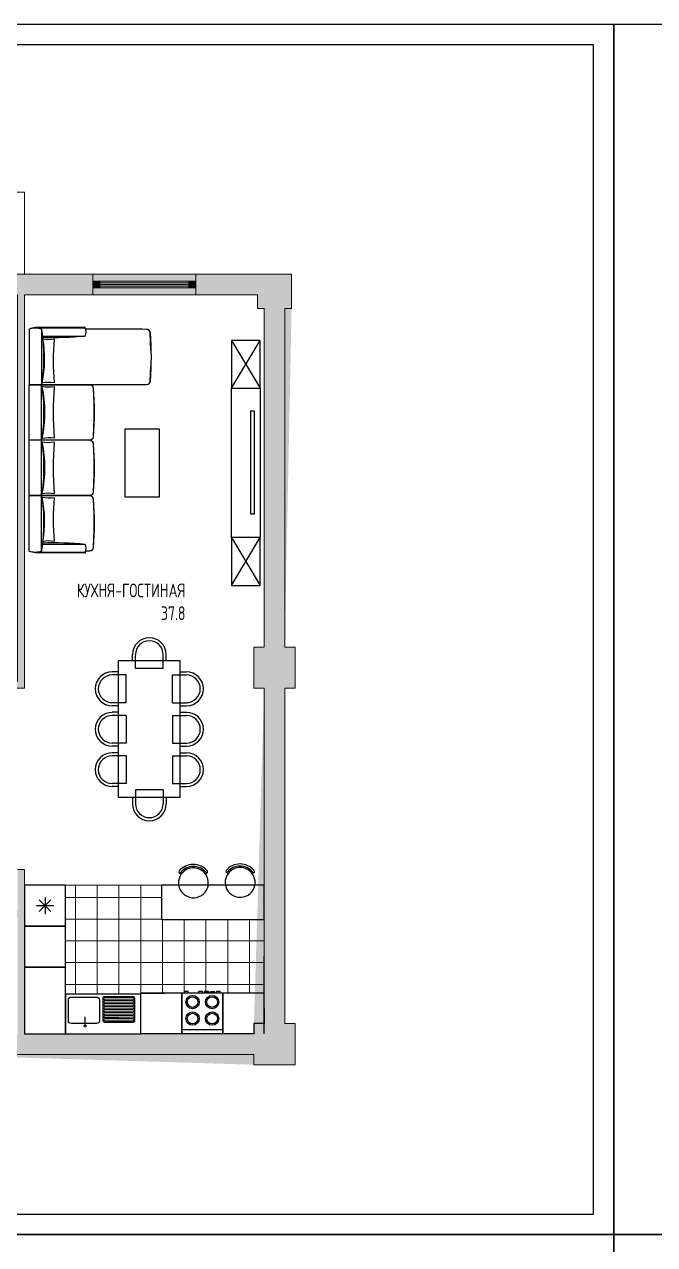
# Model space of a CAD drawing. Header units: millimetres. Extents: x -7516 to 14738, y -3327 to 3625.
# Drawn here: x 3875.4 to 4030, y 3325.3 to 3624.8 of the extents above; entities that cross this region are included whole.
import ezdxf

# ---------------------------------------------------------------- set-up
doc = ezdxf.new("R2010")
doc.units = ezdxf.units.MM
doc.header["$LTSCALE"] = 1.5
for name, color, linetype in [('кафель', 9, 'Continuous'), ('МЕБЕЛЬ ОСНОВ', 7, 'Continuous'), ('Основные тонкие', 7, 'Continuous')]:
    doc.layers.add(name, color=color, linetype=linetype)
for name, color, linetype, lineweight in [('ОКОННЫЕ ПРОЕМЫ', 20, 'Continuous', 30), ('ОКОШКИ', 130, 'Continuous', 30), ('СТЕНЫ', 30, 'Continuous', 30)]:
    doc.layers.add(name, color=color, linetype=linetype, lineweight=lineweight)
doc.styles.add('style1', font='txt.shx', dxfattribs={"width": 0.7, "height": 2.5})

# ---------------------------------------------------------------- blocks, each defined once
blk = doc.blocks.new('прарпр')
for p, q in [((4857.78, 3708.27), (4857.78, 3717.27)), ((4857.78, 3717.27), (4877.73, 3717.27)), ((4859.37, 3717.27), (4859.37, 3718.2)), ((4859.82, 3716.17), (4859.82, 3718.2)), ((4863.87, 3716.17), (4863.87, 3718.2)), ((4864.32, 3717.27), (4864.32, 3718.2)), ((4865.28, 3717.27), (4865.28, 3718.2)), ((4865.73, 3716.17), (4865.73, 3718.2)), ((4869.78, 3716.17), (4869.78, 3718.2)), ((4870.23, 3717.27), (4870.23, 3718.2)), ((4871.18, 3717.27), (4871.18, 3718.2)), ((4871.63, 3716.17), (4871.63, 3718.2)), ((4875.68, 3716.17), (4875.68, 3718.2)), ((4876.13, 3717.27), (4876.13, 3718.2)), ((4877.73, 3708.27), (4877.73, 3717.27)), ((4857.78, 3715.25), (4856.86, 3715.25)), ((4863.87, 3716.17), (4859.82, 3716.17)), ((4869.78, 3716.17), (4865.73, 3716.17)), ((4871.63, 3716.17), (4875.68, 3716.17)), ((4877.73, 3715.25), (4878.65, 3715.25)), ((4858.88, 3714.8), (4856.86, 3714.8)), ((4858.88, 3710.75), (4858.88, 3714.8)), ((4876.63, 3714.8), (4878.65, 3714.8)), ((4876.63, 3710.75), (4876.63, 3714.8)), ((4858.88, 3710.75), (4856.86, 3710.75)), ((4857.78, 3710.3), (4856.86, 3710.3)), ((4876.63, 3710.75), (4878.65, 3710.75)), ((4877.73, 3710.3), (4878.65, 3710.3)), ((4857.78, 3708.27), (4877.73, 3708.27)), ((4859.37, 3708.27), (4859.37, 3707.35)), ((4859.82, 3709.37), (4859.82, 3707.35)), ((4863.87, 3709.37), (4859.82, 3709.37)), ((4863.87, 3709.37), (4863.87, 3707.35)), ((4864.32, 3708.27), (4864.32, 3707.35)), ((4865.28, 3708.27), (4865.28, 3707.35)), ((4865.73, 3709.37), (4865.73, 3707.35)), ((4869.78, 3709.37), (4865.73, 3709.37)), ((4869.78, 3709.37), (4869.78, 3707.35)), ((4870.23, 3708.27), (4870.23, 3707.35)), ((4871.18, 3708.27), (4871.18, 3707.35)), ((4871.63, 3709.37), (4871.63, 3707.35)), ((4871.63, 3709.37), (4875.68, 3709.37)), ((4875.68, 3709.37), (4875.68, 3707.35)), ((4876.13, 3708.27), (4876.13, 3707.35))]:
    blk.add_line(p, q)
for centre, radius, start, end in [((4861.85, 3718.2), 2.47, 0, 180), ((4867.75, 3718.2), 2.47, 0, 180), ((4873.66, 3718.2), 2.47, 0, 180), ((4861.85, 3718.2), 2.02, 0, 180), ((4867.75, 3718.2), 2.02, 0, 180), ((4873.66, 3718.2), 2.02, 0, 180), ((4856.86, 3712.77), 2.47, 90, 270), ((4878.65, 3712.77), 2.47, 270, 90), ((4856.86, 3712.77), 2.02, 90, 270), ((4878.65, 3712.77), 2.02, 270, 90), ((4861.85, 3707.35), 2.47, 180, 0), ((4861.85, 3707.35), 2.02, 180, 0), ((4867.75, 3707.35), 2.47, 180, 0), ((4867.75, 3707.35), 2.02, 180, 0), ((4873.66, 3707.35), 2.47, 180, 0), ((4873.66, 3707.35), 2.02, 180, 0)]:
    blk.add_arc(centre, radius, start, end)
blk = doc.blocks.new('ш')
for p, q in [((4924.71, 3693.36), (4924.86, 3694.03)), ((4924.86, 3694.03), (4924.95, 3694.27)), ((4924.95, 3694.27), (4933.07, 3694.27)), ((4924.95, 3694.27), (4933.07, 3694.27)), ((4933.07, 3694.27), (4933.07, 3686.03)), ((4933.07, 3686.03), (4933.07, 3694.27)), ((4941.17, 3694.27), (4933.07, 3694.27)), ((4941.17, 3694.27), (4933.07, 3694.27)), ((4933.07, 3694.27), (4933.07, 3686.03)), ((4933.07, 3686.03), (4933.07, 3694.27)), ((4949.27, 3694.27), (4941.17, 3694.27)), ((4949.27, 3694.27), (4941.17, 3694.27)), ((4941.17, 3685.41), (4941.17, 3694.27)), ((4957.39, 3694.27), (4949.27, 3694.27)), ((4957.39, 3694.27), (4949.27, 3694.27)), ((4949.27, 3694.27), (4949.27, 3686.03)), ((4949.27, 3685.41), (4949.27, 3694.27)), ((4949.27, 3685.39), (4949.27, 3694.27)), ((4949.27, 3686.03), (4949.27, 3694.27)), ((4957.48, 3694.03), (4957.39, 3694.27)), ((4957.63, 3693.36), (4957.48, 3694.03)), ((4924.67, 3686.1), (4924.69, 3693.06)), ((4924.69, 3693.06), (4924.71, 3693.36)), ((4924.77, 3686.1), (4924.77, 3693.44)), ((4924.77, 3693.3), (4924.77, 3686.1)), ((4924.95, 3692.47), (4933.07, 3692.47)), ((4925.97, 3692.33), (4925.97, 3686.1)), ((4941.17, 3692.47), (4933.07, 3692.47)), ((4949.27, 3692.47), (4941.17, 3692.47)), ((4957.39, 3692.47), (4949.27, 3692.47)), ((4956.37, 3692.33), (4956.37, 3686.1)), ((4957.57, 3686.1), (4957.57, 3693.44)), ((4957.57, 3693.3), (4957.57, 3686.1)), ((4957.65, 3693.06), (4957.63, 3693.36)), ((4957.67, 3686.1), (4957.65, 3693.06)), ((4924.77, 3686.1), (4924.67, 3686.1)), ((4924.77, 3686.1), (4924.67, 3686.1)), ((4924.97, 3686.03), (4924.77, 3686.1)), ((4924.97, 3677.71), (4924.97, 3686.03)), ((4933.07, 3686.03), (4933.07, 3685.41)), ((4933.07, 3685.41), (4933.07, 3686.03)), ((4933.07, 3686.03), (4933.07, 3685.41)), ((4933.07, 3677.09), (4933.07, 3686.03)), ((4933.07, 3685.41), (4933.11, 3685.22)), ((4933.11, 3685.22), (4933.22, 3685.05)), ((4933.22, 3685.05), (4933.54, 3684.91)), ((4940.67, 3684.91), (4940.86, 3684.95)), ((4941.21, 3685.22), (4941.32, 3685.05)), ((4941.32, 3685.05), (4941.64, 3684.91)), ((4948.77, 3684.91), (4948.96, 3684.95)), ((4948.96, 3684.95), (4949.18, 3685.12)), ((4949.18, 3685.12), (4949.23, 3685.22)), ((4949.27, 3686.03), (4949.27, 3685.41)), ((4949.27, 3685.41), (4949.27, 3686.03)), ((4949.27, 3685.41), (4949.31, 3685.22)), ((4949.31, 3685.22), (4949.42, 3685.05)), ((4949.42, 3685.05), (4949.74, 3684.91)), ((4956.87, 3684.91), (4957.06, 3684.95)), ((4957.06, 3684.95), (4957.28, 3685.12)), ((4957.28, 3685.12), (4957.33, 3685.22)), ((4957.33, 3685.22), (4957.37, 3686.03)), ((4957.37, 3686.03), (4957.57, 3686.1)), ((4957.37, 3685.41), (4957.37, 3686.03)), ((4957.57, 3686.1), (4957.67, 3686.1)), ((4957.57, 3686.1), (4957.67, 3686.1)), ((4933.54, 3684.91), (4935.76, 3684.8)), ((4935.76, 3684.8), (4938.06, 3684.79)), ((4938.06, 3684.79), (4940.67, 3684.91)), ((4941.64, 3684.91), (4943.86, 3684.8)), ((4943.86, 3684.8), (4946.16, 3684.79)), ((4946.16, 3684.79), (4948.77, 3684.91)), ((4949.74, 3684.91), (4951.96, 3684.8)), ((4951.96, 3684.8), (4954.26, 3684.79)), ((4954.26, 3684.79), (4956.87, 3684.91)), ((4925.01, 3676.89), (4924.97, 3677.71)), ((4925.06, 3676.8), (4925.01, 3676.89)), ((4925.28, 3676.62), (4925.06, 3676.8)), ((4925.47, 3676.59), (4925.28, 3676.62)), ((4928.07, 3676.47), (4925.47, 3676.59)), ((4932.6, 3676.59), (4930.38, 3676.48)), ((4932.92, 3676.73), (4932.6, 3676.59))]:
    blk.add_line(p, q)
for centre, radius, start, end in [((4927.1, 3693.37), 2.33, 157.2054, 202.7184), ((4955.24, 3693.37), 2.33, 337.285, 22.7956), ((4929.02, 3718), 25.86, 260.9427, 279.0132), ((4886.5, 3690.45), 39.71, 353.7064, 2.6748), ((4929.24, 3708.67), 16.63, 260.0649, 282.2779), ((4922.7, 3691.36), 3.79, 347.7289, 14.0422), ((4938.36, 3691.39), 5.67, 169.5902, 188.4273), ((4937.12, 3718), 25.86, 260.9873, 279.0132), ((4937.12, 3709.26), 17.26, 257.4146, 282.5853), ((4927.78, 3691.39), 5.67, 351.5745, 10.4099), ((4946.46, 3691.39), 5.67, 169.59, 188.4264), ((4945.22, 3718), 25.86, 260.9873, 279.0132), ((4945.22, 3709.26), 17.26, 257.4146, 282.5853), ((4935.88, 3691.39), 5.67, 351.5745, 10.4099), ((4954.56, 3691.39), 5.67, 169.59, 188.4264), ((4953.32, 3718), 25.86, 260.9876, 279.0581), ((4953.1, 3708.67), 16.63, 257.7231, 279.9357), ((4943.98, 3691.39), 5.67, 351.5747, 10.4107), ((4959.64, 3691.36), 3.79, 165.9573, 192.2721), ((4995.84, 3690.45), 39.71, 177.326, 186.2944), ((4929.58, 3655.68), 35.02, 84.7965, 95.2047), ((4937.12, 3639.64), 51.06, 85.8129, 94.1883), ((4945.22, 3639.64), 51.06, 85.8129, 94.1883), ((4952.76, 3655.68), 35.02, 84.7963, 95.2047), ((4925.37, 3687.5), 1.52, 246.7811, 293.2232), ((4933.57, 3685.41), 0.5, 180.0005, 270.0119), ((4940.67, 3685.41), 0.5, 270.0005, 0.0119), ((4941.67, 3685.41), 0.5, 180.0005, 270.0119), ((4948.77, 3685.41), 0.5, 270.0005, 0.0119), ((4949.77, 3685.41), 0.5, 180.0005, 269.989), ((4956.97, 3687.5), 1.52, 246.7811, 293.2198), ((4956.87, 3685.41), 0.5, 270.0005, 0.0119), ((4937.12, 3733.46), 48.68, 265.8174, 274.1837), ((4945.22, 3733.46), 48.68, 265.8174, 274.1837), ((4953.32, 3733.46), 48.68, 265.8175, 274.1837), ((4925.47, 3677.09), 0.5, 180.0005, 270.0119), ((4929.02, 3725.14), 48.68, 265.8173, 274.1837), ((4932.57, 3677.09), 0.5, 270.0005, 0.0005)]:
    blk.add_arc(centre, radius, start, end)

msp = doc.modelspace()

# ---------------------------------------------------------------- hatches: boundary and pattern name
at = {"layer": 'кафель', "lineweight": 0, "ltscale": 1.5, "true_color": 0x939598}
h = msp.add_hatch(dxfattribs=at)
h.set_pattern_fill('ANSI37', color=252, scale=1.68, angle=45)
h.set_pattern_definition([(90, (-4742.482, -2686.2717), (-5.334, 0), []), (180, (-4742.482, -2686.2717), (-4e-16, -5.334), [])])
h.paths.add_polyline_path([(3909.03, 3413.5), (3885.51, 3413.5), (3885.51, 3386.73), (3903.94, 3386.86), (3903.94, 3387.07), (3914.02, 3387.07), (3914.62, 3387.07), (3914.62, 3387.44), (3915.57, 3387.44), (3915.57, 3387.07), (3918.15, 3387.07), (3918.15, 3387.44), (3919.09, 3387.44), (3919.09, 3387.07), (3919.61, 3387.07), (3919.61, 3387.44), (3920.55, 3387.44), (3920.55, 3387.07), (3921.07, 3387.07), (3921.07, 3387.44), (3922.01, 3387.44), (3922.01, 3387.07), (3922.53, 3387.07), (3922.53, 3387.44), (3923.47, 3387.44), (3923.47, 3387.07), (3924.1, 3387.07), (3934.18, 3387.07), (3934.23, 3405.1), (3909.03, 3405.1)])
at = {"layer": 'МЕБЕЛЬ ОСНОВ', "ltscale": 1.5, "true_color": 0x636466}
h = msp.add_hatch(color=251, dxfattribs=at)
h.dxf.hatch_style = 1
h.paths.add_polyline_path([(3893.91, 3561.79), (3892.23, 3561.79), (3892.23, 3560.11), (3893.91, 3560.11)])
h = msp.add_hatch(color=251, dxfattribs=at)
h.dxf.hatch_style = 1
h.paths.add_polyline_path([(3917.43, 3561.79), (3915.75, 3561.79), (3915.75, 3560.11), (3917.43, 3560.11)])
at = {"layer": 'ОКОННЫЕ ПРОЕМЫ', "lineweight": 20, "ltscale": 1.5, "true_color": 0x939598}
h = msp.add_hatch(color=252, dxfattribs=at)
h.dxf.hatch_style = 1
h.paths.add_polyline_path([(3813.27, 3376.99), (3813.27, 3407.23), (3837.63, 3407.23), (3837.63, 3405.55), (3814.95, 3405.55), (3814.95, 3376.99), (3839.31, 3376.99), (3839.31, 3379.51), (3849.39, 3379.51), (3849.39, 3376.99), (3873.75, 3376.98), (3873.75, 3405.55), (3851.07, 3405.55), (3851.07, 3407.23), (3873.75, 3407.23), (3873.75, 3417.32), (3875.43, 3417.32), (3875.43, 3376.99), (3931.71, 3376.99), (3931.71, 3379.51), (3934.23, 3461.83), (3931.71, 3461.83), (3931.71, 3471.91), (3934.23, 3471.91), (3934.23, 3555.07), (3932.55, 3555.07), (3932.55, 3558.43), (3917.43, 3558.43), (3917.43, 3563.47), (3940.95, 3563.47), (3940.95, 3555.07), (3939.27, 3471.91), (3941.79, 3471.91), (3941.79, 3461.83), (3939.27, 3461.83), (3939.27, 3379.51), (3941.79, 3379.51), (3941.79, 3369.43), (3931.71, 3369.43), (3849.39, 3371.95), (3849.39, 3369.43), (3839.31, 3369.43), (3839.31, 3371.95), (3756.99, 3371.95), (3756.99, 3369.43), (3746.91, 3369.43), (3746.91, 3379.51), (3749.43, 3379.51), (3749.43, 3392.95), (3754.47, 3392.95), (3754.47, 3379.51), (3756.99, 3379.51), (3756.99, 3376.99)])
h.paths.add_polyline_path([(3754.47, 3432.43), (3813.27, 3432.43), (3813.27, 3435.79), (3814.95, 3435.79), (3814.95, 3430.75), (3754.47, 3430.75), (3754.47, 3408.24), (3749.43, 3408.24), (3749.43, 3571.03), (3754.47, 3571.03), (3754.47, 3563.47), (3771.27, 3563.47), (3771.27, 3558.43), (3754.47, 3558.43)])
h.paths.add_polyline_path([(3836.79, 3563.47), (3836.79, 3558.43), (3840.15, 3558.43), (3840.15, 3555.07), (3848.55, 3555.07), (3848.55, 3558.43), (3855.27, 3558.43), (3855.27, 3563.47)], flags=16)
h.paths.add_polyline_path([(3814.95, 3558.43), (3814.95, 3463.51), (3839.31, 3463.51), (3839.31, 3471.91), (3849.39, 3471.91), (3849.39, 3463.51), (3856.95, 3463.51), (3856.95, 3461.83), (3814.95, 3461.83), (3814.95, 3449.23), (3813.27, 3449.23), (3813.27, 3558.43), (3796.47, 3558.43), (3771.27, 3558.43), (3771.27, 3563.47), (3796.47, 3563.47), (3816.63, 3563.47), (3836.79, 3563.47), (3836.79, 3558.43)], flags=17)
h.paths.add_polyline_path([(3875.43, 3558.43), (3875.43, 3461.83), (3870.39, 3461.83), (3870.39, 3463.51), (3873.75, 3463.51), (3873.75, 3558.43), (3868.71, 3558.43), (3868.71, 3563.47), (3892.23, 3563.47), (3917.43, 3563.47), (3917.43, 3558.43), (3892.23, 3558.43)], flags=17)

# ---------------------------------------------------------------- linework, layer by layer
at = {"color": 252, "lineweight": 0, "true_color": 0x939598}
for p, q in [((3893.91, 3561.79), (3915.75, 3561.79)), ((3893.91, 3561.37), (3915.75, 3561.37)), ((3893.91, 3560.94), (3915.75, 3560.94)), ((3893.91, 3560.52), (3915.75, 3560.52)), ((3893.91, 3560.11), (3915.75, 3560.11))]:
    msp.add_line(p, q, dxfattribs=at)
for p, q in [((3913.4, 3416.57), (3913.87, 3416.22)), ((3913.91, 3416.81), (3914.19, 3416.61)), ((3919.78, 3416.81), (3919.45, 3416.58)), ((3920.36, 3416.61), (3919.82, 3416.22)), ((3924.87, 3416.67), (3925.33, 3416.32)), ((3925.38, 3416.91), (3925.66, 3416.71)), ((3931.25, 3416.91), (3930.92, 3416.68)), ((3931.83, 3416.71), (3931.29, 3416.32)), ((3882.54, 3408.46), (3878.39, 3408.46)), ((3879, 3407), (3881.93, 3409.93)), ((3879, 3409.93), (3881.93, 3407)), ((3880.47, 3410.54), (3880.47, 3406.39))]:
    msp.add_line(p, q)
at = {"ltscale": 0.6}
for p, q in [((3889.91, 3378.97), (3890.75, 3378.97)), ((3890.33, 3378.62), (3890.33, 3381.19))]:
    msp.add_line(p, q, dxfattribs=at)
at = {"color": 18, "true_color": 0x000000}
for points in [[(3599.48, 3327.78), (4019.98, 3327.78), (4019.98, 3624.78), (3599.48, 3624.78)], [(4019.98, 3327.78), (4440.48, 3327.78), (4440.48, 3624.78), (4019.98, 3624.78)], [(3599.48, 3030.78), (4019.98, 3030.78), (4019.98, 3327.78), (3599.48, 3327.78)], [(4019.98, 3030.78), (4440.48, 3030.78), (4440.48, 3327.78), (4019.98, 3327.78)]]:
    msp.add_lwpolyline(points, close=True, dxfattribs=at)
at = {"color": 252, "lineweight": 0, "true_color": 0x939598}
for points in [[(3893.91, 3560.11), (3892.23, 3560.11), (3892.23, 3561.79), (3893.91, 3561.79)], [(3917.43, 3560.11), (3915.75, 3560.11), (3915.75, 3561.79), (3917.43, 3561.79)]]:
    msp.add_lwpolyline(points, close=True, dxfattribs=at)
for points in [[(3919.33, 3411.36, 2.852439), (3914.76, 3411.08, 0.350569), (3919.33, 3411.36)], [(3930.79, 3411.46, 2.852439), (3926.22, 3411.18, 0.350569), (3930.79, 3411.46)], [(3886.21, 3380.26), (3886.21, 3385.33, -0.414214), (3886.94, 3386.05), (3893.1, 3386.05, -0.414214), (3893.83, 3385.33), (3893.83, 3380.26, -0.414214), (3893.1, 3379.54)], [(3894.86, 3384.87, 0.341936), (3895.19, 3384.62), (3898.56, 3384.62), (3901.94, 3384.62, 0.341936), (3902.27, 3384.87, 0.341936), (3901.94, 3385.12), (3898.56, 3385.12)], [(3898.56, 3385.12), (3895.19, 3385.12, 0.341936), (3894.86, 3384.87)], [(3894.86, 3383.39, 0.341936), (3895.19, 3383.14), (3898.56, 3383.14), (3901.94, 3383.14, 0.341936), (3902.27, 3383.39, 0.341936), (3901.94, 3383.64), (3898.56, 3383.64)], [(3898.56, 3383.64), (3895.19, 3383.64, 0.341936), (3894.86, 3383.39)], [(3898.56, 3380.92), (3901.94, 3380.92, 0.341936), (3902.27, 3381.17, 0.341936), (3901.94, 3381.42), (3898.56, 3381.42), (3895.19, 3381.42, 0.341936), (3894.86, 3381.17)], [(3893.1, 3379.54), (3886.94, 3379.54, -0.414214), (3886.21, 3380.26)], [(3898.56, 3380.92), (3895.19, 3380.92, -0.341936), (3894.86, 3381.17)]]:
    msp.add_lwpolyline(points, format="xyb")
for points in [[(3885.51, 3413.5), (3875.43, 3413.5), (3875.43, 3403.42), (3885.51, 3403.42)], [(3885.51, 3403.42), (3875.43, 3403.42), (3875.43, 3393.34), (3885.51, 3393.34)], [(3885.51, 3393.34), (3875.43, 3393.34), (3875.43, 3376.99), (3885.51, 3376.99)], [(3919.61, 3387.44), (3920.55, 3387.44), (3920.55, 3387.07), (3920.55, 3387.44), (3919.61, 3387.44), (3919.61, 3387.07)], [(3885.51, 3376.99), (3903.94, 3376.99), (3903.94, 3386.73), (3885.51, 3386.73)], [(3903.94, 3387.07), (3914.02, 3387.07), (3914.02, 3376.99), (3903.94, 3376.99)], [(3914.02, 3387.07), (3924.1, 3387.07), (3924.1, 3376.99), (3914.02, 3376.99)], [(3924.1, 3387.07), (3934.18, 3387.07), (3934.23, 3379.51), (3931.71, 3379.51), (3931.71, 3376.99), (3924.1, 3376.99)]]:
    msp.add_lwpolyline(points, close=True)
for points in [[(3915.57, 3387.07), (3915.57, 3387.44), (3914.62, 3387.44), (3914.62, 3387.07)], [(3919.09, 3387.07), (3919.09, 3387.44), (3918.15, 3387.44), (3918.15, 3387.07)], [(3921.07, 3387.07), (3921.07, 3387.44), (3922.01, 3387.44), (3922.01, 3387.07)], [(3923.47, 3387.07), (3923.47, 3387.44), (3922.53, 3387.44), (3922.53, 3387.07)], [(3924.1, 3379.51), (3924.1, 3387.07), (3924.1, 3378.04)]]:
    msp.add_lwpolyline(points)
for points in [[(3894.65, 3380.24, 0.414214), (3894.99, 3379.91), (3902.14, 3379.91, 0.414214), (3902.48, 3380.24), (3902.48, 3385.79, 0.414214), (3902.14, 3386.13), (3894.99, 3386.13, 0.414214), (3894.65, 3385.79)], [(3901.94, 3385.36, 0.341936), (3902.27, 3385.61, 0.341936), (3901.94, 3385.86), (3898.56, 3385.86), (3895.19, 3385.86, 0.341936), (3894.86, 3385.61, 0.341936), (3895.19, 3385.36), (3898.56, 3385.36)], [(3901.94, 3383.88, 0.341936), (3902.27, 3384.13, 0.341936), (3901.94, 3384.38), (3898.56, 3384.38), (3895.19, 3384.38, 0.341936), (3894.86, 3384.13, 0.341936), (3895.19, 3383.88), (3898.56, 3383.88)], [(3901.94, 3382.4, 0.341936), (3902.27, 3382.65, 0.341936), (3901.94, 3382.9), (3898.56, 3382.9), (3895.19, 3382.9, 0.341936), (3894.86, 3382.65, 0.341936), (3895.19, 3382.4), (3898.56, 3382.4)], [(3894.86, 3381.91, 0.341936), (3895.19, 3381.66), (3898.56, 3381.66), (3901.94, 3381.66, 0.341936), (3902.27, 3381.91, 0.341936), (3901.94, 3382.16), (3898.56, 3382.16), (3895.19, 3382.16, 0.341936)], [(3901.94, 3380.18, 0.341936), (3902.27, 3380.43, 0.341936), (3901.94, 3380.68), (3898.56, 3380.68), (3895.19, 3380.68, 0.341936), (3894.86, 3380.43, 0.341936), (3895.19, 3380.18), (3898.56, 3380.18)]]:
    msp.add_lwpolyline(points, format="xyb", close=True)
for centre, radius in [((3916.66, 3384.81), 1.64), ((3916.66, 3384.81), 1.3), ((3921.46, 3384.81), 1.64), ((3921.46, 3384.81), 1.3), ((3916.66, 3380.75), 1.64), ((3916.66, 3380.75), 1.3), ((3921.46, 3380.75), 1.64), ((3921.46, 3380.75), 1.3)]:
    msp.add_circle(centre, radius)
for centre, radius, start, end in [((3916.84, 3414.09), 4.51, 40.2729, 139.7271), ((3916.84, 3414.09), 4, 40.0936, 139.9064), ((3928.31, 3414.19), 4.51, 40.2729, 139.7271), ((3928.31, 3414.19), 4, 40.0936, 139.9064), ((3913.66, 3416.78), 0.336, 139.7271, 219.8242), ((3913.53, 3416.88), 0.336, 248.872, 319.9064), ((3920.16, 3416.88), 0.336, 220.0936, 305.6519), ((3919.68, 3416.68), 0.686, 354.1192, 27.9442), ((3925.13, 3416.88), 0.336, 139.7271, 219.8242), ((3924.99, 3416.98), 0.336, 248.872, 319.9064), ((3931.63, 3416.98), 0.336, 220.0936, 305.6519), ((3931.14, 3416.78), 0.686, 354.1192, 27.9442)]:
    msp.add_arc(centre, radius, start, end)
at = {"layer": 'кафель', "color": 252, "lineweight": 0, "ltscale": 1.5, "true_color": 0x939598}
msp.add_lwpolyline([(3885.51, 3413.5), (3909.03, 3413.5), (3909.03, 3405.1), (3934.23, 3405.1), (3934.18, 3387.07), (3885.51, 3386.73), (3885.51, 3413.5)], dxfattribs=at)
at = {"layer": 'МЕБЕЛЬ ОСНОВ', "ltscale": 1.5}
for points in [[(3926.18, 3547.22), (3933.23, 3535.46)], [(3926.18, 3535.46), (3933.23, 3547.22)], [(3928.04, 3547.22), (3926.18, 3547.22), (3926.18, 3535.46), (3933.23, 3535.46), (3933.23, 3547.22), (3928.04, 3547.22)], [(3930.87, 3504.63), (3931.88, 3504.63), (3931.88, 3529.83), (3930.87, 3529.83), (3930.87, 3504.63)], [(3926.18, 3498.81), (3933.23, 3487.05)], [(3926.18, 3487.05), (3933.23, 3498.81)], [(3928.04, 3498.81), (3926.18, 3498.81), (3926.18, 3487.05), (3933.23, 3487.05), (3933.23, 3498.81), (3928.04, 3498.81)], [(3934.23, 3413.5), (3909.03, 3413.5), (3909.03, 3405.1), (3934.23, 3405.1), (3934.23, 3413.5)], [(3903.94, 3376.99), (3903.94, 3387.07)], [(3914.02, 3379.51), (3914.02, 3387.07), (3914.02, 3378.04), (3924.1, 3378.04), (3924.1, 3376.99)], [(3914.02, 3387.07), (3914.02, 3376.99)], [(3924.1, 3387.07), (3924.1, 3376.99)], [(3934.18, 3387.07), (3934.18, 3376.99)], [(3914.02, 3378.04), (3914.02, 3376.99)]]:
    msp.add_lwpolyline(points, dxfattribs=at)
msp.add_lwpolyline([(3926.18, 3535.46), (3933.23, 3535.46), (3933.23, 3498.81), (3926.18, 3498.81)], close=True, dxfattribs=at)
at = {"layer": 'МЕБЕЛЬ ОСНОВ'}
msp.add_lwpolyline([(3908.51, 3525.53), (3908.51, 3508.73), (3900.11, 3508.73), (3900.11, 3525.53)], close=True, dxfattribs=at)
at = {"layer": 'ОКОННЫЕ ПРОЕМЫ', "color": 252, "lineweight": 20, "ltscale": 1.5, "true_color": 0x939598}
msp.add_lwpolyline([(3917.43, 3563.47), (3892.23, 3563.47), (3892.23, 3558.43), (3917.43, 3558.43)], close=True, dxfattribs=at)
at = {"layer": 'ОКОШКИ', "color": 252, "lineweight": 20, "ltscale": 1.5, "true_color": 0x939598}
msp.add_lwpolyline([(3917.43, 3561.79), (3892.23, 3561.79), (3892.23, 3560.11), (3917.43, 3560.11)], close=True, dxfattribs=at)
at = {"layer": 'Основные тонкие'}
msp.add_lwpolyline([(3619.48, 3332.78), (4014.98, 3332.78), (4014.98, 3619.78), (3619.48, 3619.78)], close=True, dxfattribs=at)
at = {"layer": 'СТЕНЫ', "color": 252, "lineweight": 20, "ltscale": 1.5, "true_color": 0x939598}
for points in [[(3813.27, 3563.47), (3813.27, 3583.63), (3875.43, 3583.63), (3875.43, 3563.48), (3872.07, 3563.48), (3872.07, 3580.27), (3816.63, 3580.27), (3816.63, 3563.48), (3813.27, 3563.48)], [(3873.75, 3417.32), (3875.43, 3417.32), (3875.43, 3376.99), (3931.71, 3376.99), (3931.71, 3379.51), (3934.23, 3379.51), (3934.23, 3461.83), (3931.71, 3461.83), (3931.71, 3471.91), (3934.23, 3471.91), (3934.23, 3555.07), (3932.55, 3555.07), (3932.55, 3558.43), (3917.43, 3558.43), (3917.43, 3563.47), (3940.95, 3563.47), (3940.95, 3555.07), (3939.27, 3555.07), (3939.27, 3471.91), (3941.79, 3471.91), (3941.79, 3461.83), (3939.27, 3461.83), (3939.27, 3379.51), (3941.79, 3379.51), (3941.79, 3369.43), (3931.71, 3369.43), (3931.71, 3371.95), (3849.39, 3371.95)], [(3870.39, 3463.51), (3870.39, 3461.83), (3875.43, 3461.83), (3875.43, 3558.43), (3892.23, 3558.43), (3892.23, 3563.47), (3868.71, 3563.47), (3868.71, 3558.43), (3873.75, 3558.43), (3873.75, 3463.51), (3870.39, 3463.51)], [(3917.43, 3563.48), (3917.43, 3558.43), (3892.23, 3558.43), (3892.23, 3563.47), (3917.43, 3563.47)]]:
    msp.add_lwpolyline(points, dxfattribs=at)

# ---------------------------------------------------------------- block references
at = {"layer": 'МЕБЕЛЬ ОСНОВ', "yscale": 1.68, "zscale": 1.68, "rotation": 90}
for name, p, xscale in [('ш', (10082.93, 11823.9), -1.68), ('прарпр', (10143.51, -4726.05), 1.68)]:
    msp.add_blockref(name, p, dxfattribs=dict(at, xscale=xscale))

# ---------------------------------------------------------------- texts
at = {"layer": 'МЕБЕЛЬ ОСНОВ', "ltscale": 1.5, "insert": (3889.45, 3487.53), "char_height": 3.36, "attachment_point": 1, "style": 'style1'}
msp.add_mtext_dynamic_manual_height_columns('\\pxqr;КУХНЯ-ГОСТИНАЯ\\P37.8', width=25.4684, gutter_width=21, heights=[0], dxfattribs=at)

doc.saveas('drawing.dxf')
